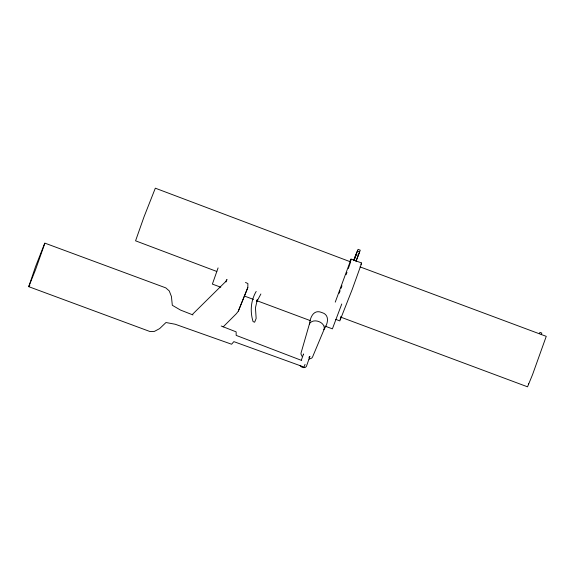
<?xml version="1.0" encoding="UTF-8"?>
<svg xmlns="http://www.w3.org/2000/svg" width="575" height="575" viewBox="0 0 575 575"><rect width="100%" height="100%" fill="white"/><g stroke="black" fill="none" stroke-linecap="round" stroke-linejoin="round"><path stroke-width="0.86" d="M223.136 326.909L236.418 313.648L238.345 311.097L247.811 287.586L247.904 283.554L245.489 282.454M528.461 384.308L528.482 383.812M349.959 261.201L350.973 258.994L361.56 262.991L361.502 263.616L352.231 289.397L339.818 320.908L335.743 319.369M303.435 354.66L303.535 353.956L301.465 359.842M309.443 324.286C310.141 317.299 313.648 308.904 321.964 312.592C330.237 314.87 327.815 324.487 323.754 329.619M350.664 261.007L350.915 259.627L335.254 302.141M44.771 243.577L35.492 269.833L28.75 286.673L149.78 331.459L154.373 331.408L159.634 328.613L165.974 322.525L175.274 324.264L231.603 344.231L233.845 341.629L304.002 367.058L305.066 364.342M349.658 264.708L350.412 262.387M340.148 319.427L340.982 316.875M218.083 267.9L212.383 284.093L220.778 287.22M348.328 268.518L349.399 265.485M354.186 259.835L356.737 252.655M357.916 255.005L358.06 254.596M341.766 303.988L332.393 328.857L324.839 326.039M541.24 334.729L541.822 333.083L539.932 332.379L539.458 333.565M346.107 274.685L346.962 272.349M339.178 293.236L340.113 290.763M341.054 288.291L341.988 285.818M353.697 260.31L358.053 249.342L360.273 250.204L355.925 261.704M354.035 259.943L357.406 251.031L359.619 251.893L356.256 260.367M225.997 281.944L226.974 279.507L225.565 281.692L192.733 314.101M238.345 311.097L247.811 287.586M256.788 300.919L257.392 299.417L255.451 307.747L256.148 318.457L254.646 322.208L253.072 321.619C249.931 311.492 250.772 300.624 256.17 291.439M260.877 293.983L256.795 301.631M353.934 260.482L356.522 254.021M360.884 264.457L361.56 262.991M29.828 285.308L28.75 286.673L35.492 266.757L44.771 243.096L165.801 287.874L169.251 290.928L171.436 296.506L172.313 305.282L180.493 310.062L192.956 314.942M308.832 357.355L309.939 356.349L306.389 366.44C304.923 368.661 301.25 367.547 300.1 365.513M308.983 359.152L311.815 358.053L312.556 356.996L324.207 329.159C325.472 322.086 313.289 317.702 309.508 323.675L301.12 352.734L300.941 353.999L302.263 356.644M359.979 266.857L546.25 336.346L532.543 374.641L527.534 386.817L340.429 317.012M244.274 295.988L253.503 299.431M256.86 300.682L310.572 320.721M350.463 261.819L155.322 188.183L144.037 216.818L135.563 240.817L216.804 271.472M301.695 360.467L236.167 335.383L236.145 331.868L221.195 326.011"/></g></svg>
